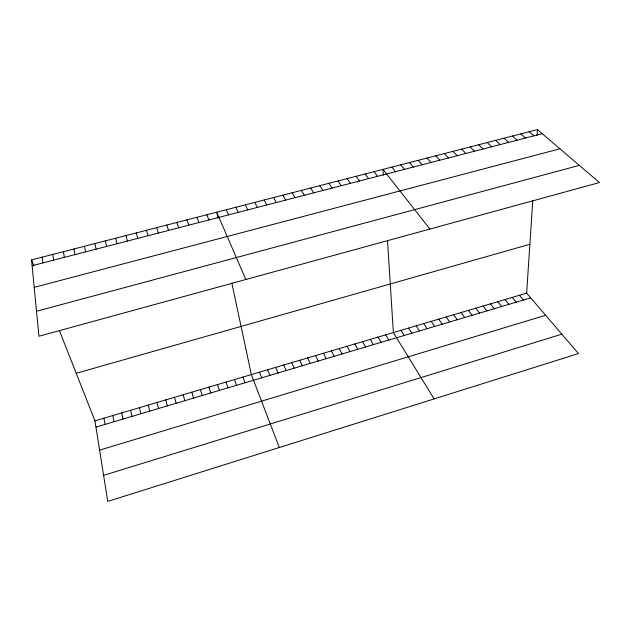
<?xml version="1.0" encoding="UTF-8"?>
<svg xmlns="http://www.w3.org/2000/svg" width="631" height="631" viewBox="0 0 631 631"><rect width="100%" height="100%" fill="white"/><g stroke="black" fill="none" stroke-linecap="round" stroke-linejoin="round"><path stroke-width="0.95" d="M59.338 330.415L94.958 420.838L107.735 501.4L578.485 353.573L526.648 293.147L532.761 200.619M537.068 135.413L537.446 129.6L31.55 259.893L38.941 336.252L599.45 182.548L537.446 129.6M103.602 475.364L561.842 334.17M99.603 450.148L545.626 315.263M95.951 427.1L530.71 297.887M94.958 420.838L526.648 293.147M76.225 373.3L529.874 244.284M36.519 311.264L579.345 165.377M34.208 287.35L559.934 148.798M32.118 265.722L542.242 133.693M529.157 131.737L533.889 135.854M520.835 133.882L525.505 138.023M512.475 136.028L517.081 140.208M504.082 138.189L508.633 142.393M495.658 140.366L500.138 144.594M487.195 142.543L491.62 146.794M478.7 144.728L483.062 149.011M470.174 146.928L474.473 151.235M461.616 149.129L465.844 153.467M453.019 151.345L457.183 155.707M444.39 153.57L448.483 157.963M435.721 155.794L439.752 160.219M427.021 158.042L430.989 162.49M418.29 160.29L422.178 164.77M409.519 162.546L413.344 167.057M519.463 295.276L523.478 300.033M512.246 297.406L516.221 302.194M400.709 164.817L404.463 169.353M505.005 299.551L508.933 304.355M391.867 167.097L395.55 171.664M497.741 301.697L501.621 306.532M490.453 303.858L494.286 308.709M429.892 229.045L382.985 169.376L383.356 175.205M483.141 306.019L486.927 310.902M374.073 171.679L377.614 176.301M475.798 308.188L479.536 313.094M468.439 310.365L472.122 315.295M365.12 173.982L368.591 178.636M461.048 312.55L464.684 317.511M356.129 176.294L359.528 180.987M453.626 314.743L457.223 319.728M446.188 316.951L449.729 321.952M347.105 178.62L350.434 183.337M438.719 319.16L442.213 324.184M338.042 180.955L341.292 185.703M431.225 321.376L434.664 326.432M423.709 323.6L427.1 328.68M328.94 183.298L332.119 188.077M416.16 325.833L419.497 330.936M319.799 185.656L322.906 190.459M408.588 328.073L411.877 333.207M400.985 330.321L404.226 335.479M310.626 188.014L313.654 192.857M434.104 398.91L393.365 332.576L387.505 240.443M301.413 190.388L304.363 195.263M385.707 334.84L388.838 340.046M378.024 337.112L381.108 342.349M292.153 192.77L295.032 197.677M370.318 339.391L373.347 344.652M282.862 195.168L285.662 200.106M362.588 341.679L365.562 346.971M354.827 343.974L357.745 349.29M273.531 197.566L276.252 202.535M347.034 346.277L349.897 351.625M264.16 199.98L266.803 204.98M339.218 348.588L342.026 353.959M331.37 350.907L334.122 356.31M254.75 202.409L257.314 207.441M323.498 353.242L326.195 358.668M245.301 204.838L247.786 209.902M315.595 355.576L318.237 361.035M307.668 357.919L310.255 363.409M235.813 207.284L238.21 212.387M299.709 360.277L302.233 365.791M226.284 209.737L228.603 214.871M291.719 362.636L294.196 368.181M283.705 365.01L286.119 370.578M245.83 279.517L216.709 212.205L218.003 218.247M275.66 367.392L278.011 372.984M206.81 214.753L208.956 219.951M267.583 369.774L269.879 375.406M259.475 372.172L261.715 377.827M31.55 259.893L33.924 265.911M196.864 217.316L198.923 222.554M279.32 447.521L251.343 374.577L231.837 283.122M186.871 219.888L188.85 225.157M242.935 377.07L245.057 382.78M234.487 379.562L236.546 385.312M176.838 222.475L178.723 227.783M226.016 382.07L228.012 387.852M166.758 225.07L168.556 230.41M217.514 384.587L219.438 390.392M208.971 387.111L210.841 392.955M156.638 227.673L158.342 233.052M200.398 389.65L202.204 395.519M146.463 230.291L148.08 235.71M191.8 392.19L193.536 398.098M183.164 394.746L184.836 400.677M136.249 232.926L137.779 238.376M174.495 397.309L176.104 403.28M125.995 235.568L127.423 241.058M165.787 399.888L167.333 405.883M157.056 402.468L158.531 408.502M115.686 238.218L117.027 243.747M148.285 405.063L149.697 411.128M105.338 240.884L106.584 246.453M139.483 407.665L140.823 413.762M130.649 410.284L131.918 416.405M94.934 243.566L96.086 249.166M121.775 412.903L122.982 419.063M84.491 246.256L85.548 251.895M112.87 415.537L114.006 421.729M103.934 418.179L104.998 424.411M74.001 248.961L74.955 254.632M63.455 251.674L64.323 257.393M52.87 254.403L53.635 260.153M42.238 257.14L42.9 262.93"/></g></svg>
